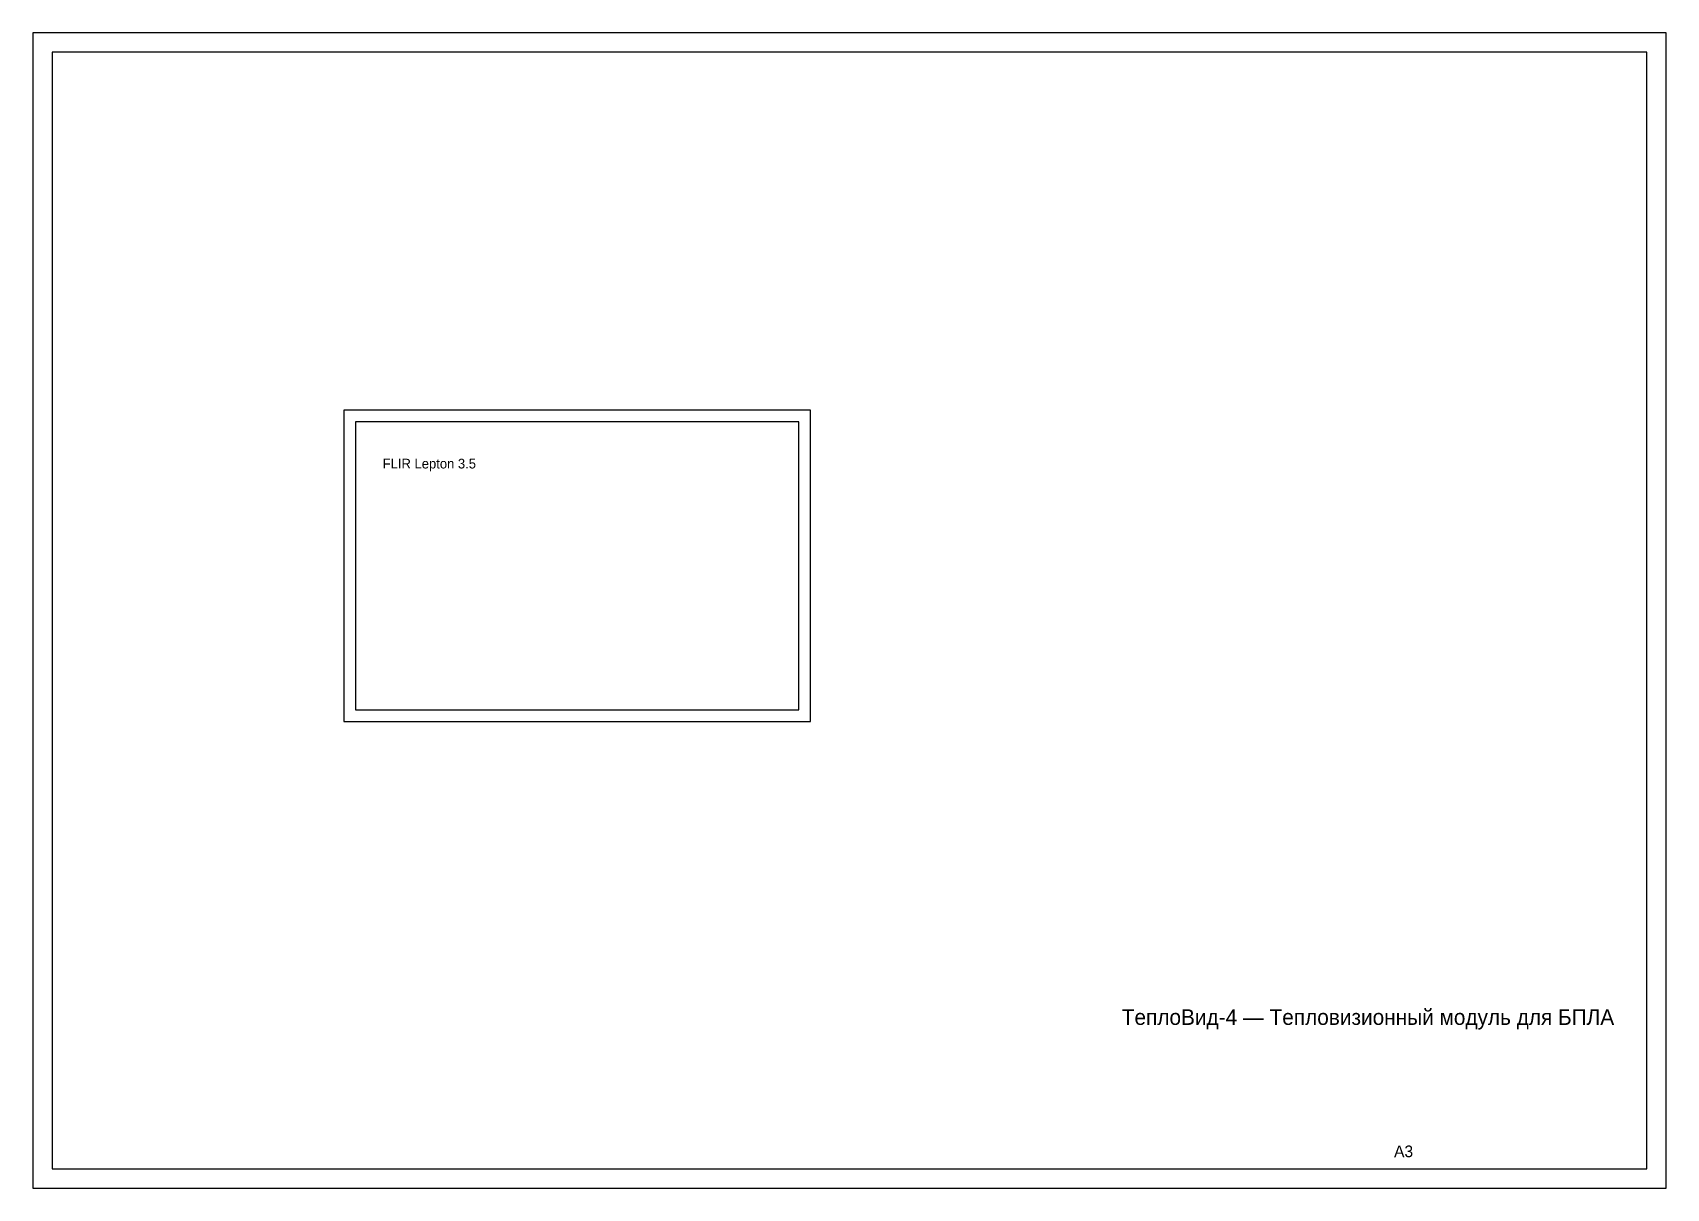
# Model space of a CAD drawing. Header units: metres. Extents: x 0 to 420, y 0 to 297.
import ezdxf

# ---------------------------------------------------------------- set-up
doc = ezdxf.new("R2010")
doc.units = ezdxf.units.M

msp = doc.modelspace()

# ---------------------------------------------------------------- linework, layer by layer
for p, q in [((420, 297), (0, 297)), ((0, 297), (0, 0)), ((420, 0), (420, 297)), ((415, 292), (5, 292)), ((5, 292), (5, 5)), ((415, 5), (415, 292)), ((5, 5), (415, 5)), ((0, 0), (420, 0))]:
    msp.add_line(p, q)
for points in [[(80, 120), (200, 120), (200, 200), (80, 200)], [(83, 123), (197, 123), (197, 197), (83, 197)]]:
    msp.add_lwpolyline(points, close=True)

# ---------------------------------------------------------------- texts
for s, height, p in [('FLIR Lepton 3.5', 2.5, (90, 185)), ('ТеплоВид-4 — Тепловизионный модуль для БПЛА', 4, (280, 42)), ('А3', 3, (350, 8))]:
    msp.add_text(s, height=height).set_placement(p)

doc.saveas('drawing.dxf')
